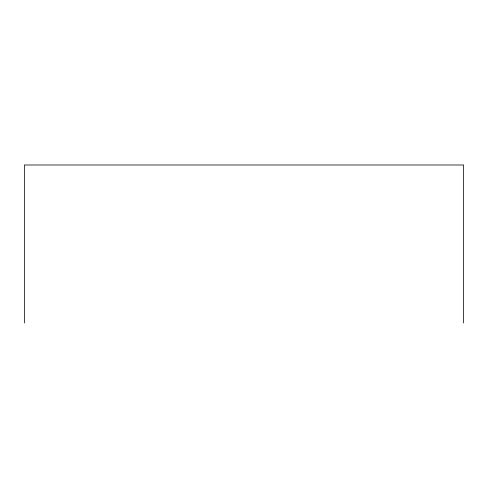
<?xml version="1.0" encoding="UTF-8"?>
<svg xmlns="http://www.w3.org/2000/svg" width="488" height="488" viewBox="0 0 488 488"><rect width="100%" height="100%" fill="white"/><g stroke="black" fill="none" stroke-linecap="round" stroke-linejoin="round"><path stroke-width="0.73" d="M463.6 323.013L463.6 164.987L24.4 164.987L24.4 323.013"/></g></svg>
